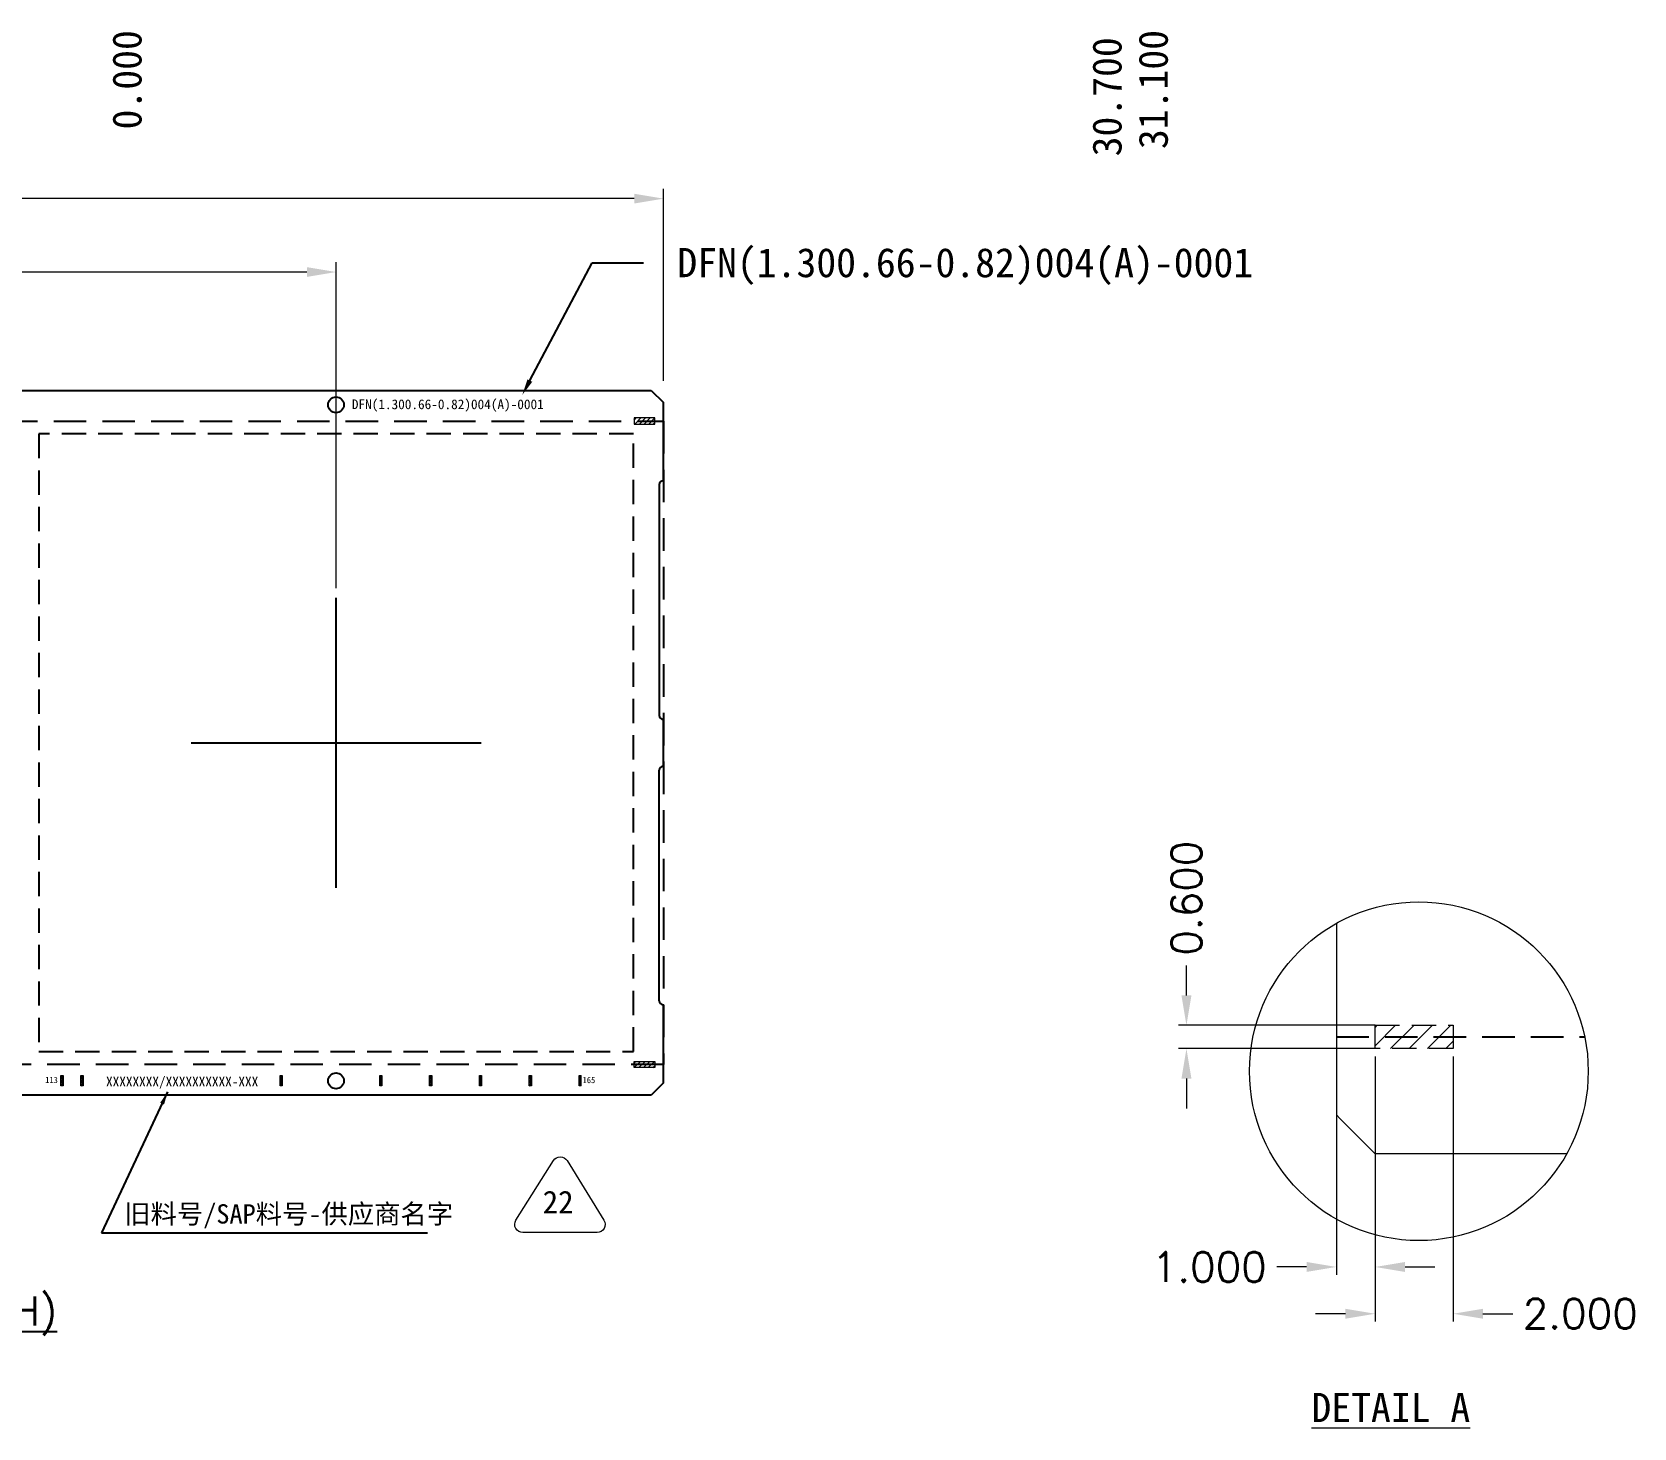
# Model space of a CAD drawing. Extents: x 741 to 839, y -25 to 98.
# Drawn here: x 789.62 to 839.01, y -25.18 to 17.86 of the extents above; entities that cross this region are included whole.
import ezdxf
from ezdxf import colors
from ezdxf.entities.mleader import LeaderData, LeaderLine
from ezdxf.math import Vec2, Vec3

# ---------------------------------------------------------------- set-up
doc = ezdxf.new("R2010")
doc.units = 0
for name, pattern in [('CENTER', [50.8, 31.75, -6.35, 6.35, -6.35]), ('CENTER2', [28.575, 19.05, -3.175, 3.175, -3.175]), ('DASHED2', [0.375, 0.25, -0.125]), ('HIDDEN', [0.375, 0.25, -0.125])]:
    doc.linetypes.add(name, pattern=pattern)
for name, color, linetype in [('1', 7, 'Continuous'), ('1D', 4, 'Continuous'), ('4', 7, 'Continuous'), ('ECTH', 4, 'Continuous'), ('Half top', 6, 'Continuous'), ('中心线', 1, 'CENTER2')]:
    doc.layers.add(name, color=color, linetype=linetype)
for name, color, linetype, lineweight in [('ETCH', 4, 'Continuous', 15), ('top', 7, 'Continuous', 25), ('标注线', 3, 'Continuous', 9)]:
    doc.layers.add(name, color=color, linetype=linetype, lineweight=lineweight)
doc.styles.add('SIMPLEX', font='SIMPLEX')
doc.styles.get("Standard").update_dxf_attribs({"font": ''})
doc.styles.add('宋体', font='')
doc.styles.get('Standard').set_extended_font_data('SimSun')
doc.styles.get('宋体').set_extended_font_data('SimSun')
doc.dimstyles.new('ISO-25', dxfattribs={"dimtxt": 0.05, "dimasz": 0.01, "dimexe": 0.05, "dimexo": 0.05, "dimgap": 0.005, "dimtad": 1, "dimdec": 3, "dimdsep": 46, "dimtxsty": 'Standard', "dimcen": 2.5, "dimadec": 0, "dimazin": 0, "dimtfac": 1, "dimtdec": 3, "dimtmove": 0, "dimatfit": 3, "dimfxl": 1, "dimarcsym": 0})
pattern_1 = [(45, (345.40517, -172.09696), (-0.07184205, 0.07184205), [])]

msp = doc.modelspace()

# ---------------------------------------------------------------- hatches: boundary and pattern name
at = {"layer": 'ETCH', "lineweight": 0}
h = msp.add_hatch(dxfattribs=at)
h.set_pattern_fill('ANSI31', color=256, scale=0.032)
h.set_pattern_definition(pattern_1)
h.paths.add_polyline_path([(808.1833, 5.7725), (808.8233, 5.7725), (808.8233, 5.8685), (808.1833, 5.8685)])
h.paths.add_polyline_path([(808.1833, 5.8685), (808.8233, 5.8685), (808.8233, 5.9645), (808.1833, 5.9645)])
h = msp.add_hatch(dxfattribs=at)
h.set_pattern_fill('ANSI31', color=256, scale=3.2, style=0)
h.set_pattern_definition([(45, (908.69793, 100.47532), (-0.2828427, 0.2828427), [])])
h.paths.add_polyline_path([(831.0359, -13.4822), (831.0359, -12.7622), (833.4359, -12.7622), (833.4359, -13.4822)])
h = msp.add_hatch(dxfattribs=at)
h.set_pattern_fill('ANSI31', color=256, scale=0.032)
h.set_pattern_definition(pattern_1)
h.paths.add_polyline_path([(808.1833, -13.8755), (808.8233, -13.8755), (808.8233, -13.9715), (808.1833, -13.9715)])
h.paths.add_polyline_path([(808.1833, -13.9715), (808.8233, -13.9715), (808.8233, -14.0675), (808.1833, -14.0675)])

# ---------------------------------------------------------------- linework, layer by layer
at = {"layer": '1', "color": 7, "lineweight": 0}
for p, q in [((829.8359, -9.6179, 0.156), (829.8359, -15.5222, 0.156)), ((836.9395, -16.7222, 0.156), (831.0359, -16.7222, 0.156))]:
    msp.add_line(p, q, dxfattribs=at)
at = {"layer": '1', "lineweight": 0}
for p, q in [((829.8359, -15.5222, 0.156), (829.9559, -15.6422, 0.156)), ((831.0359, -16.7222, 0.156), (829.9559, -15.6422, 0.156)), ((831.0359, -16.7222, 0.156), (831.0359, -16.7222, 0.156)), ((831.0359, -16.7222, 0.156), (831.0359, -16.7222, 0.156)), ((831.0359, -16.7222, 0.156), (831.0359, -16.7222, 0.156)), ((831.0359, -16.7222, 0.156), (831.0359, -16.7222, 0.156))]:
    msp.add_line(p, q, dxfattribs=at)
at = {"layer": '1D', "color": 2, "linetype": 'HIDDEN', "ltscale": 4}
for p, q in [((748.288, 5.8685, 0.1909), (809.088, 5.8685, 0.1909)), ((809.088, 5.8685, 0.1909), (809.088, -13.9715, 0.1909)), ((829.8359, -13.1222, 0.156), (837.4934, -13.1222, 0.156)), ((809.088, -13.9715, 0.1909), (748.288, -13.9715, 0.1909))]:
    msp.add_line(p, q, dxfattribs=at)
at = {"layer": '1D', "linetype": 'HIDDEN', "ltscale": 3}
for p, q in [((808.16, 5.4685, 0.1909), (789.824, 5.4685, 0.1909)), ((789.824, 5.4685, 0.1909), (789.824, -13.5715, 0.1909)), ((808.16, -13.5715, 0.1909), (808.16, 5.4685, 0.1909)), ((789.824, -13.5715, 0.1909), (808.16, -13.5715, 0.1909))]:
    msp.add_line(p, q, dxfattribs=at)
at = {"layer": '1D', "lineweight": 0, "elevation": 0.1909}
msp.add_lwpolyline([(808.8233, 5.9645), (808.1833, 5.9645), (808.1833, 5.7725), (808.8233, 5.7725)], close=True, dxfattribs=at)
at = {"layer": '1D', "linetype": 'DASHED2', "lineweight": 0, "ltscale": 3, "elevation": 0.156}
msp.add_lwpolyline([(831.0359, -13.4822), (831.0359, -12.7622), (833.4359, -12.7622), (833.4359, -13.4822)], close=True, dxfattribs=at)
at = {"layer": '1D', "linetype": 'HIDDEN', "lineweight": 0, "ltscale": 3, "elevation": 0.1909}
msp.add_lwpolyline([(808.8233, -14.0675), (808.1833, -14.0675), (808.1833, -13.8755), (808.8233, -13.8755)], close=True, dxfattribs=at)
at = {"layer": 'Half top', "lineweight": 5}
for p, q in [((790.5107, -14.3123, 0.1909), (790.5747, -14.3123, 0.1909)), ((790.5107, -14.6323, 0.1909), (790.5107, -14.3123, 0.1909)), ((790.5107, -14.3601, 0.1909), (790.5586, -14.3123, 0.1909)), ((790.5747, -14.343, 0.1909), (790.544, -14.3123, 0.1909)), ((790.5747, -14.3123, 0.1909), (790.5747, -14.6323, 0.1909)), ((791.1264, -14.3601, 0.1909), (791.1743, -14.3123, 0.1909)), ((791.1264, -14.3123, 0.1909), (791.1904, -14.3123, 0.1909)), ((791.1264, -14.6323, 0.1909), (791.1264, -14.3123, 0.1909)), ((791.1904, -14.343, 0.1909), (791.1597, -14.3123, 0.1909)), ((791.1904, -14.3123, 0.1909), (791.1904, -14.6323, 0.1909)), ((797.2704, -14.3601, 0.1909), (797.3183, -14.3123, 0.1909)), ((797.2704, -14.3123, 0.1909), (797.3344, -14.3123, 0.1909)), ((797.2704, -14.6323, 0.1909), (797.2704, -14.3123, 0.1909)), ((797.3344, -14.343, 0.1909), (797.3037, -14.3123, 0.1909)), ((797.3344, -14.3123, 0.1909), (797.3344, -14.6323, 0.1909)), ((800.3424, -14.3601, 0.1909), (800.3903, -14.3123, 0.1909)), ((800.3424, -14.3123, 0.1909), (800.4064, -14.3123, 0.1909)), ((800.3424, -14.6323, 0.1909), (800.3424, -14.3123, 0.1909)), ((800.4064, -14.343, 0.1909), (800.3757, -14.3123, 0.1909)), ((800.4064, -14.3123, 0.1909), (800.4064, -14.6323, 0.1909)), ((801.8784, -14.3601, 0.1909), (801.9263, -14.3123, 0.1909)), ((801.8784, -14.3123, 0.1909), (801.9424, -14.3123, 0.1909)), ((801.8784, -14.6323, 0.1909), (801.8784, -14.3123, 0.1909)), ((801.9424, -14.343, 0.1909), (801.9117, -14.3123, 0.1909)), ((801.9424, -14.3123, 0.1909), (801.9424, -14.6323, 0.1909)), ((803.4144, -14.3601, 0.1909), (803.4623, -14.3123, 0.1909)), ((803.4144, -14.3123, 0.1909), (803.4784, -14.3123, 0.1909)), ((803.4144, -14.6323, 0.1909), (803.4144, -14.3123, 0.1909)), ((803.4784, -14.343, 0.1909), (803.4477, -14.3123, 0.1909)), ((803.4784, -14.3123, 0.1909), (803.4784, -14.6323, 0.1909)), ((804.9504, -14.3601, 0.1909), (804.9983, -14.3123, 0.1909)), ((804.9504, -14.3123, 0.1909), (805.0144, -14.3123, 0.1909)), ((804.9504, -14.6323, 0.1909), (804.9504, -14.3123, 0.1909)), ((805.0144, -14.343, 0.1909), (804.9837, -14.3123, 0.1909)), ((805.0144, -14.3123, 0.1909), (805.0144, -14.6323, 0.1909)), ((806.4864, -14.3601, 0.1909), (806.5343, -14.3123, 0.1909)), ((806.4864, -14.3123, 0.1909), (806.5504, -14.3123, 0.1909)), ((806.4864, -14.6323, 0.1909), (806.4864, -14.3123, 0.1909)), ((806.5504, -14.6323, 0.1909), (806.5504, -14.3123, 0.1909)), ((790.5747, -14.3996, 0.1909), (790.5107, -14.3356, 0.1909)), ((790.5107, -14.4167, 0.1909), (790.5747, -14.3527, 0.1909)), ((790.5747, -14.4561, 0.1909), (790.5107, -14.3921, 0.1909)), ((790.5107, -14.4733, 0.1909), (790.5747, -14.4093, 0.1909)), ((790.5747, -14.5127, 0.1909), (790.5107, -14.4487, 0.1909)), ((790.5107, -14.5299, 0.1909), (790.5747, -14.4659, 0.1909)), ((790.5747, -14.5693, 0.1909), (790.5107, -14.5053, 0.1909)), ((790.5107, -14.5864, 0.1909), (790.5747, -14.5224, 0.1909)), ((790.5747, -14.6258, 0.1909), (790.5107, -14.5618, 0.1909)), ((790.5246, -14.6323, 0.1909), (790.5107, -14.6184, 0.1909)), ((790.5747, -14.6323, 0.1909), (790.5107, -14.6323, 0.1909)), ((790.5214, -14.6323, 0.1909), (790.5747, -14.579, 0.1909)), ((791.1904, -14.3996, 0.1909), (791.1264, -14.3356, 0.1909)), ((791.1264, -14.4167, 0.1909), (791.1904, -14.3527, 0.1909)), ((791.1904, -14.4561, 0.1909), (791.1264, -14.3921, 0.1909)), ((791.1264, -14.4733, 0.1909), (791.1904, -14.4093, 0.1909)), ((791.1904, -14.5127, 0.1909), (791.1264, -14.4487, 0.1909)), ((791.1264, -14.5299, 0.1909), (791.1904, -14.4659, 0.1909)), ((791.1904, -14.5693, 0.1909), (791.1264, -14.5053, 0.1909)), ((791.1264, -14.5864, 0.1909), (791.1904, -14.5224, 0.1909)), ((791.1904, -14.6258, 0.1909), (791.1264, -14.5618, 0.1909)), ((791.1403, -14.6323, 0.1909), (791.1264, -14.6184, 0.1909)), ((791.1904, -14.6323, 0.1909), (791.1264, -14.6323, 0.1909)), ((791.1371, -14.6323, 0.1909), (791.1904, -14.579, 0.1909)), ((797.3344, -14.3996, 0.1909), (797.2704, -14.3356, 0.1909)), ((797.2704, -14.4167, 0.1909), (797.3344, -14.3527, 0.1909)), ((797.3344, -14.4561, 0.1909), (797.2704, -14.3921, 0.1909)), ((797.2704, -14.4733, 0.1909), (797.3344, -14.4093, 0.1909)), ((797.3344, -14.5127, 0.1909), (797.2704, -14.4487, 0.1909)), ((797.2704, -14.5299, 0.1909), (797.3344, -14.4659, 0.1909)), ((797.3344, -14.5693, 0.1909), (797.2704, -14.5053, 0.1909)), ((797.2704, -14.5864, 0.1909), (797.3344, -14.5224, 0.1909)), ((797.3344, -14.6258, 0.1909), (797.2704, -14.5618, 0.1909)), ((797.2843, -14.6323, 0.1909), (797.2704, -14.6184, 0.1909)), ((797.3344, -14.6323, 0.1909), (797.2704, -14.6323, 0.1909)), ((797.2811, -14.6323, 0.1909), (797.3344, -14.579, 0.1909)), ((800.4064, -14.3996, 0.1909), (800.3424, -14.3356, 0.1909)), ((800.3424, -14.4167, 0.1909), (800.4064, -14.3527, 0.1909)), ((800.4064, -14.4561, 0.1909), (800.3424, -14.3921, 0.1909)), ((800.3424, -14.4733, 0.1909), (800.4064, -14.4093, 0.1909)), ((800.4064, -14.5127, 0.1909), (800.3424, -14.4487, 0.1909)), ((800.3424, -14.5299, 0.1909), (800.4064, -14.4659, 0.1909)), ((800.4064, -14.5693, 0.1909), (800.3424, -14.5053, 0.1909)), ((800.3424, -14.5864, 0.1909), (800.4064, -14.5224, 0.1909)), ((800.4064, -14.6258, 0.1909), (800.3424, -14.5618, 0.1909)), ((800.3563, -14.6323, 0.1909), (800.3424, -14.6184, 0.1909)), ((800.4064, -14.6323, 0.1909), (800.3424, -14.6323, 0.1909)), ((800.3531, -14.6323, 0.1909), (800.4064, -14.579, 0.1909)), ((801.9424, -14.3996, 0.1909), (801.8784, -14.3356, 0.1909)), ((801.8784, -14.4167, 0.1909), (801.9424, -14.3527, 0.1909)), ((801.9424, -14.4561, 0.1909), (801.8784, -14.3921, 0.1909)), ((801.8784, -14.4733, 0.1909), (801.9424, -14.4093, 0.1909)), ((801.9424, -14.5127, 0.1909), (801.8784, -14.4487, 0.1909)), ((801.8784, -14.5299, 0.1909), (801.9424, -14.4659, 0.1909)), ((801.9424, -14.5693, 0.1909), (801.8784, -14.5053, 0.1909)), ((801.8784, -14.5864, 0.1909), (801.9424, -14.5224, 0.1909)), ((801.9424, -14.6258, 0.1909), (801.8784, -14.5618, 0.1909)), ((801.8923, -14.6323, 0.1909), (801.8784, -14.6184, 0.1909)), ((801.9424, -14.6323, 0.1909), (801.8784, -14.6323, 0.1909)), ((801.8891, -14.6323, 0.1909), (801.9424, -14.579, 0.1909)), ((803.4784, -14.3996, 0.1909), (803.4144, -14.3356, 0.1909)), ((803.4144, -14.4167, 0.1909), (803.4784, -14.3527, 0.1909)), ((803.4784, -14.4561, 0.1909), (803.4144, -14.3921, 0.1909)), ((803.4144, -14.4733, 0.1909), (803.4784, -14.4093, 0.1909)), ((803.4784, -14.5127, 0.1909), (803.4144, -14.4487, 0.1909)), ((803.4144, -14.5299, 0.1909), (803.4784, -14.4659, 0.1909)), ((803.4784, -14.5693, 0.1909), (803.4144, -14.5053, 0.1909)), ((803.4144, -14.5864, 0.1909), (803.4784, -14.5224, 0.1909)), ((803.4784, -14.6258, 0.1909), (803.4144, -14.5618, 0.1909)), ((803.4283, -14.6323, 0.1909), (803.4144, -14.6184, 0.1909)), ((803.4784, -14.6323, 0.1909), (803.4144, -14.6323, 0.1909)), ((803.4251, -14.6323, 0.1909), (803.4784, -14.579, 0.1909)), ((805.0144, -14.3996, 0.1909), (804.9504, -14.3356, 0.1909)), ((804.9504, -14.4167, 0.1909), (805.0144, -14.3527, 0.1909)), ((805.0144, -14.4561, 0.1909), (804.9504, -14.3921, 0.1909)), ((804.9504, -14.4733, 0.1909), (805.0144, -14.4093, 0.1909)), ((805.0144, -14.5127, 0.1909), (804.9504, -14.4487, 0.1909)), ((804.9504, -14.5299, 0.1909), (805.0144, -14.4659, 0.1909)), ((805.0144, -14.5693, 0.1909), (804.9504, -14.5053, 0.1909)), ((804.9504, -14.5864, 0.1909), (805.0144, -14.5224, 0.1909)), ((805.0144, -14.6258, 0.1909), (804.9504, -14.5618, 0.1909)), ((804.9643, -14.6323, 0.1909), (804.9504, -14.6184, 0.1909)), ((805.0144, -14.6323, 0.1909), (804.9504, -14.6323, 0.1909)), ((804.9611, -14.6323, 0.1909), (805.0144, -14.579, 0.1909)), ((806.5504, -14.3996, 0.1909), (806.4864, -14.3356, 0.1909)), ((806.4864, -14.4167, 0.1909), (806.5504, -14.3527, 0.1909)), ((806.5504, -14.4561, 0.1909), (806.4864, -14.3921, 0.1909)), ((806.4864, -14.4733, 0.1909), (806.5504, -14.4093, 0.1909)), ((806.5504, -14.5127, 0.1909), (806.4864, -14.4487, 0.1909)), ((806.4864, -14.5299, 0.1909), (806.5504, -14.4659, 0.1909)), ((806.5504, -14.5693, 0.1909), (806.4864, -14.5053, 0.1909)), ((806.4864, -14.5864, 0.1909), (806.5504, -14.5224, 0.1909)), ((806.5504, -14.6258, 0.1909), (806.4864, -14.5618, 0.1909)), ((806.5003, -14.6323, 0.1909), (806.4864, -14.6184, 0.1909)), ((806.5504, -14.6323, 0.1909), (806.4864, -14.6323, 0.1909)), ((806.4971, -14.6323, 0.1909), (806.5504, -14.579, 0.1909))]:
    msp.add_line(p, q, dxfattribs=at)
at = {"layer": 'top'}
for p, q in [((748.6633, 6.8125, 0.1909), (808.7127, 6.8125, 0.1909)), ((808.7127, 6.8125, 0.1909), (809.088, 6.4372, 0.1909)), ((809.088, 4.0285, 0.1909), (809.088, 6.4372, 0.1909)), ((808.96, 3.9005, 0.1909), (808.96, -3.2035, 0.1909)), ((809.088, -4.7715, 0.1909), (809.088, -3.3315, 0.1909)), ((808.96, -12.0035, 0.1909), (808.96, -4.8995, 0.1909)), ((809.088, -14.5402, 0.1909), (809.088, -12.1315, 0.1909)), ((809.088, -14.5402, 0.1909), (808.7127, -14.9155, 0.1909)), ((808.7127, -14.9155, 0.1909), (748.6633, -14.9155, 0.1909))]:
    msp.add_line(p, q, dxfattribs=at)
for centre in [(798.992, 6.3693, 0.1909), (798.992, -14.4723, 0.1909)]:
    msp.add_circle(centre, 0.2438, dxfattribs=at)
for centre, start, end in [((809.088, 3.9005, 0.1909), 90, 180), ((809.088, -3.2035, 0.1909), 180, 270), ((809.088, -4.8995, 0.1909), 90, 180), ((809.088, -12.0035, 0.1909), 180, 270)]:
    msp.add_arc(centre, 0.128, start, end, dxfattribs=at)
at = {"layer": '中心线', "linetype": 'CENTER', "ltscale": 4.45}
for p, q in [((798.992, -8.5224, 0.1909), (798.992, 0.4194, 0.1909)), ((794.5211, -4.0515, 0.1909), (803.463, -4.0515, 0.1909))]:
    msp.add_line(p, q, dxfattribs=at)
at = {"layer": '标注线'}
for p, q in [((809.088, 7.1125, 0.1909), (809.088, 13.0248, 0.1909)), ((808.188, 12.7248, 0.1909), (783.263, 12.7248, 0.1909)), ((798.092, 10.4621, 0.1909), (784.091, 10.4621, 0.1909)), ((798.992, 0.7194, 0.1909), (798.992, 10.7621, 0.1909))]:
    msp.add_line(p, q, dxfattribs=at)
at = {"layer": '标注线', "lineweight": 0}
for p, q in [((825.2131, -11.8422, 0.1909), (825.2131, -10.9222, 0.1909)), ((831.0359, -12.7622, 0.156), (824.9731, -12.7622, 0.1909)), ((831.0359, -13.4822, 0.156), (824.9731, -13.4822, 0.1909)), ((831.0359, -13.7222, 0.1909), (831.0359, -21.8948, 0.1909)), ((831.0359, -13.7222, 0.1909), (831.0359, -20.4526, 0.1909)), ((833.4359, -13.7222, 0.1909), (833.4359, -21.8948, 0.1909)), ((825.2131, -14.4022, 0.1909), (825.2131, -15.3222, 0.1909)), ((829.8359, -15.5222, 0.156), (829.8359, -20.4526, 0.1909)), ((828.9159, -20.2126, 0.1909), (827.9959, -20.2126, 0.1909)), ((831.9559, -20.2126, 0.1909), (832.8759, -20.2126, 0.1909)), ((830.1159, -21.6548, 0.1909), (829.1959, -21.6548, 0.1909)), ((834.3559, -21.6548, 0.1909), (835.2759, -21.6548, 0.1909))]:
    msp.add_line(p, q, dxfattribs=at)
at = {"layer": '标注线', "color": 6, "ltscale": 2, "elevation": 0.1909}
msp.add_lwpolyline([(806.1189, -16.9346), (807.2534, -18.7714, -0.5872916), (807.0406, -19.153), (804.7515, -19.153, -0.5899404), (804.5398, -18.7698), (805.6943, -16.933, -0.5551437)], format="xyb", close=True, dxfattribs=at)
at = {"layer": '标注线', "color": 2, "linetype": 'Continuous', "lineweight": 0, "ltscale": 0.8}
msp.add_circle((832.3796, -14.178, 0.156), 5.2216, dxfattribs=at)
at = {"layer": '标注线'}
for points in [[(808.188, 12.8748, 0.1909), (808.188, 12.5748, 0.1909), (809.088, 12.7248, 0.1909)], [(798.092, 10.6121, 0.1909), (798.092, 10.3121, 0.1909), (798.992, 10.4621, 0.1909)]]:
    msp.add_solid(points, dxfattribs=at)
at = {"layer": '标注线', "lineweight": 0}
for points in [[(825.0597, -11.8422, 0.1909), (825.3664, -11.8422, 0.1909), (825.2131, -12.7622, 0.1909)], [(825.0597, -14.4022, 0.1909), (825.3664, -14.4022, 0.1909), (825.2131, -13.4822, 0.1909)], [(828.9159, -20.0593, 0.1909), (828.9159, -20.3659, 0.1909), (829.8359, -20.2126, 0.1909)], [(831.9559, -20.0593, 0.1909), (831.9559, -20.3659, 0.1909), (831.0359, -20.2126, 0.1909)], [(830.1159, -21.5015, 0.1909), (830.1159, -21.8082, 0.1909), (831.0359, -21.6548, 0.1909)], [(834.3559, -21.5015, 0.1909), (834.3559, -21.8082, 0.1909), (833.4359, -21.6548, 0.1909)]]:
    msp.add_solid(points, dxfattribs=at)

# ---------------------------------------------------------------- texts
at = {"layer": 'ECTH', "attachment_point": 5}
for s, insert, char_height in [('    DFN(1.300.66-0.82)004(A)-0001', (802.0297, 6.3444, 0.1909), 0.3), ('{\\Fsimplex.shx|c134;\\L5880\\Fsimplex.shx|c0; UNITS/STRIP (ALL LOGO HALF ETCH)}', (777.4527, -21.7186, 0.1909), 0.9)]:
    msp.add_mtext(s, dxfattribs=dict(at, insert=insert, char_height=char_height))
at = {"layer": 'Half top', "lineweight": 5}
for s, p in [('113', (790.026, -14.5434, 0.1909)), ('165', (806.5953, -14.5454, 0.1909))]:
    msp.add_text(s, height=0.19067, dxfattribs=at).set_placement(p)
at = {"layer": 'top', "insert": (794.2463, -14.5332, 0.1909), "char_height": 0.3, "width": 5.742733, "attachment_point": 5, "style": 'SIMPLEX'}
msp.add_mtext('{\\fSimSun|b0|i0|c134|p2;\\C4;XXXXXXXX/\\fSimSun|b0|i0|c134|p2;XXXXXXXXXX\\fSimSun|b0|i0|c134|p2;-XXX}', dxfattribs=at)
at = {"layer": '标注线', "char_height": 0.9, "attachment_point": 5, "rotation": 90}
for s, insert in [('\\A1;0.000', (792.5518, 16.3893, 0.1909)), ('\\A1;31.100', (824.1957, 16.0893, 0.1909)), ('\\A1;30.700', (822.7695, 15.8643, 0.1909))]:
    msp.add_mtext(s, dxfattribs=dict(at, insert=insert))
at = {"layer": '标注线', "insert": (817.1682, 10.633, 0.1909), "char_height": 0.9, "attachment_point": 5}
msp.add_mtext('    DFN(1.300.66-0.82)004(A)-0001', dxfattribs=at)
at = {"layer": '标注线', "lineweight": 0, "insert": (825.2131, -8.8422, 0.1909), "char_height": 0.92, "attachment_point": 5, "rotation": 90, "style": 'SIMPLEX'}
msp.add_mtext('0.600', dxfattribs=at)
at = {"layer": '标注线', "color": 4, "linetype": 'ByBlock', "attachment_point": 5, "style": '宋体'}
for s, insert, char_height, width in [('旧料号/SAP料号-供应商名字', (797.531, -18.6488, 0.1882), 0.595, 13.964286), ('22', (805.8396, -18.2116, 0.1882), 0.7, 0.968274)]:
    msp.add_mtext(s, dxfattribs=dict(at, insert=insert, char_height=char_height, width=width))
at = {"layer": '标注线', "lineweight": 0, "char_height": 0.92, "attachment_point": 5, "style": 'SIMPLEX'}
for s, insert in [('\\A1;1.000', (825.9159, -20.2126, 0.1909)), ('\\A1;2.000', (837.3559, -21.6548, 0.1909))]:
    msp.add_mtext(s, dxfattribs=dict(at, insert=insert))
at = {"layer": '标注线', "lineweight": 0, "insert": (831.5143, -24.5461, 0.1642), "char_height": 0.9, "attachment_point": 5}
msp.add_mtext('{\\LDETAIL A}', dxfattribs=at)

# ---------------------------------------------------------------- leaders
at = {"layer": '4', "color": 4}
ml = msp.add_multileader_mtext('Standard', dxfattribs=at)
ml.set_content('', color=4)
ml.set_leader_properties()
ml.build(insert=Vec2(0, 0))
ml.multileader.update_dxf_attribs({"text_right_attachment_type": 6, "text_top_attachment_type": 0, "text_bottom_attachment_type": 0, "dogleg_length": 0.36, "arrow_head_size": 0.5})
ctx = ml.context
ctx.base_point, ctx.arrow_head_size, ctx.plane_origin = Vec3(808.468, 10.7434, 0.1909), 0.5, Vec3(802.5842, 6.2276, 0.1909)
ctx.right_attachment = 6
notes = []
notes.append((ctx, [(0, (1, 1, 0), (806.8865, 10.7434, 0.1909), (1, 0), 1.5815, [(0, [(804.7347, 6.6722, 0.1909)], 256, [])])]))
ctx.mtext.insert, ctx.mtext.flow_direction = Vec3(810.468, 12.7434, 0.1909), 5
at = {"layer": '标注线', "color": 4}
msp.add_leader([(793.7984, -14.8161, 0.1618), (791.7637, -19.1584, 0.1618), (801.8107, -19.1584, 0.1618)], dimstyle='ISO-25', override={"dimasz": 0.4, "dimtad": 0}, dxfattribs=at)
for ctx, leaders in notes:
    for number, flags, end, landing, length, lines in leaders:
        leader = LeaderData()
        leader.index, (leader.has_last_leader_line, leader.has_dogleg_vector, leader.attachment_direction) = number, flags
        leader.last_leader_point, leader.dogleg_vector, leader.dogleg_length = Vec3(end), Vec3(landing), length
        for number, points, colour, breaks in lines:
            line = LeaderLine()
            line.index, line.vertices, line.color, line.breaks = number, Vec3.list(points), colors.encode_raw_color(colour), breaks
            leader.lines.append(line)
        ctx.leaders.append(leader)

doc.saveas('drawing.dxf')
